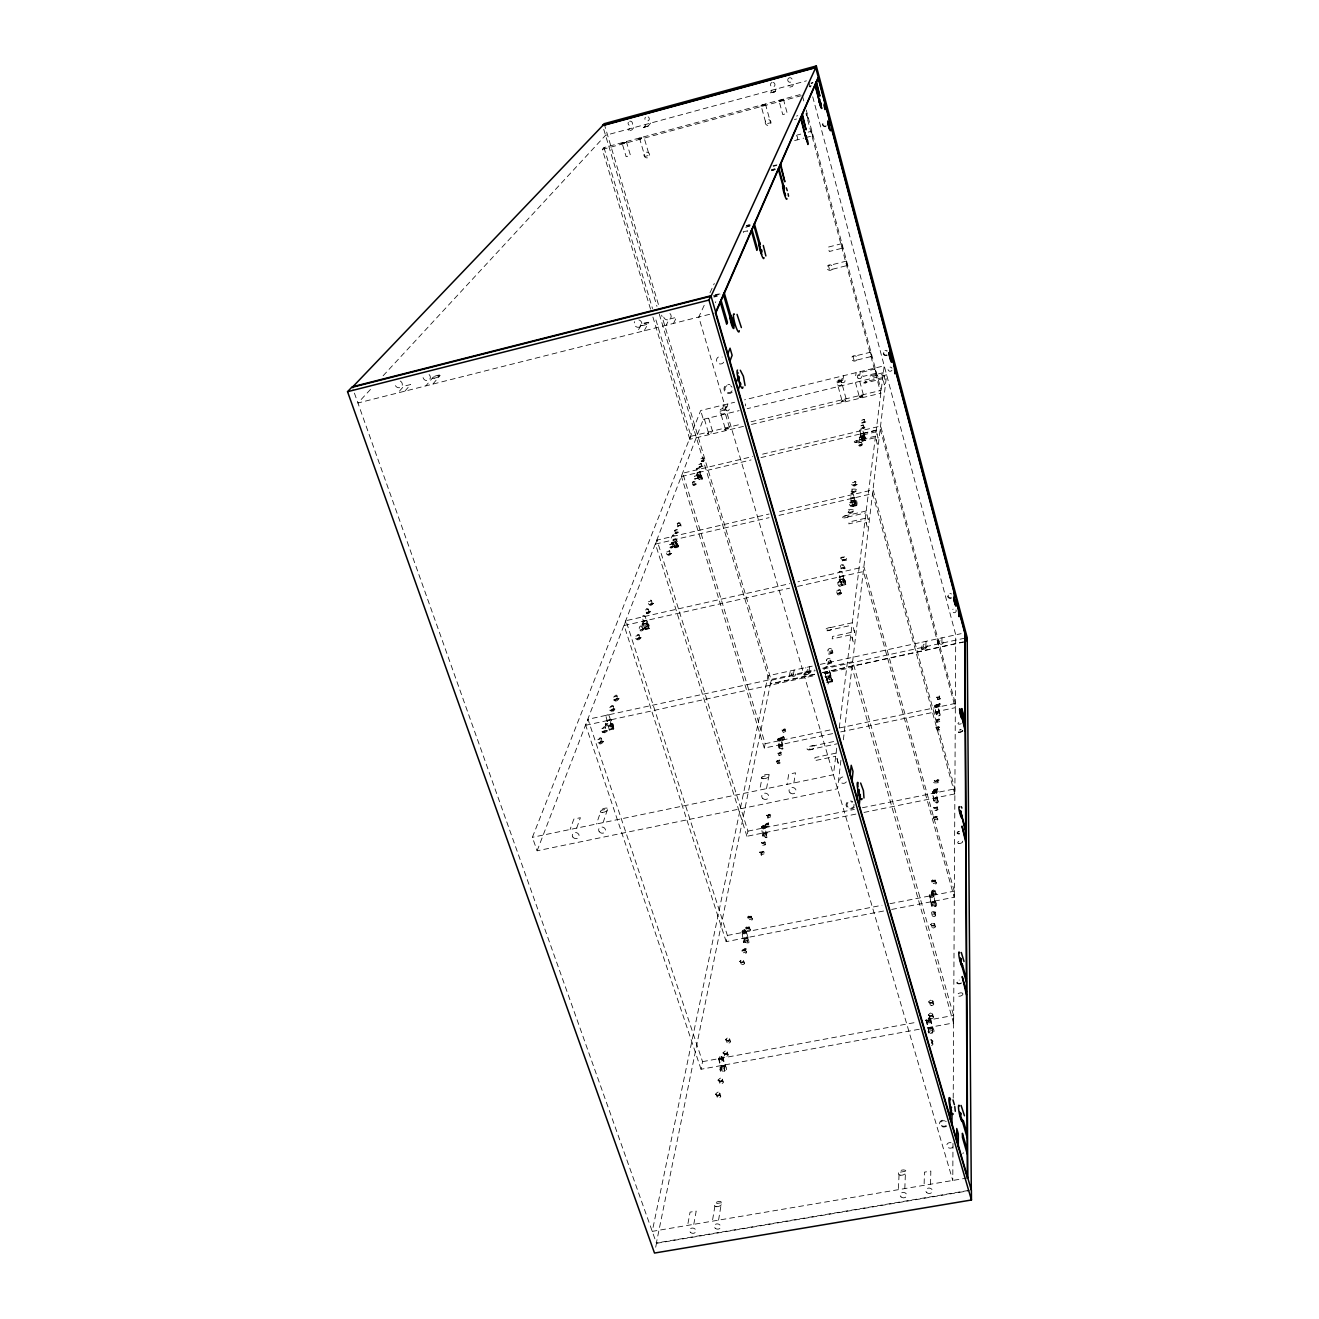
<?xml version="1.0" encoding="UTF-8"?>
<svg xmlns="http://www.w3.org/2000/svg" width="1319" height="1319" viewBox="0 0 1319 1319"><rect width="100%" height="100%" fill="white"/><g stroke="black" fill="none" stroke-linecap="round" stroke-linejoin="round"><path stroke-width="0.75" stroke-dasharray="5 3.75" d="M680.027 522.934C676.663 520.84 676.317 528.128 679.895 526.1C682.681 523.857 678.988 523 677.109 523.61M937.743 801.045L935.863 790.823L932.319 792.274L934.198 801.787L937.743 801.045L935.863 790.823M939.639 714.09L937.908 704.857L935.352 705.154L935.468 707.281L937.347 707.792L937.875 704.857L934.66 706.16L936.391 714.783L939.639 714.09L937.908 704.857M678.329 532.216C671.783 534.772 681.775 532.711 676.977 529.496C670.926 530.617 678.461 533.931 677.438 532.068M933.836 790.114C930.307 797.781 940.579 790.625 933.539 790.312M936.391 714.783L934.66 705.566M677.537 529.661L674.586 530.617M677.884 526.265L680.719 525.242M934.198 801.787L932.319 791.565M935.484 905.296L933.423 893.82L929.532 894.595L931.593 906.071L935.484 905.296L934.297 897.794M931.989 1033.305L931.989 1032.464M926.136 1019.884L928.461 1027.88L928.411 1032.925L932.731 1032.118L930.439 1019.059L926.136 1019.884L927.949 1028.836M932.731 1032.118L932.764 1027.056L930.439 1019.059M933.423 893.82L929.532 895.453M933.621 895.964C935.286 891.908 928.724 891.825 930.291 895.865M927.273 1027.765L953.538 1022.95L953.588 1015.432L852.75 661.66L822.677 668.205M891.66 909.451L954.231 897.266L954.264 891.166L863.978 566.906L797.979 581.811M863.978 812.438L954.791 793.923L954.824 788.861L873.112 489.811L777.056 512.168M840.681 731.913L955.269 707.676L955.286 703.423L880.663 426.037L760.7 454.61M952.977 1143.392L952.78 1180.456L698.773 317.038L704.808 303.997M953.225 1098.1L955.731 634.835L812.57 96.221M675.361 533.156L676.68 532.249M930.604 1028.523L930.604 1027.682M930.67 1021.384C932.698 1016.834 925.081 1016.339 926.977 1021.252M931.593 906.071L929.532 894.595M669.392 544.731L672.311 543.659L669.392 544.731L670.2 547.319L673.218 546.363L670.299 547.418L673.102 546.643L671.717 542.439C673.745 532.249 684 548.72 674.718 547.731L672.706 542.653L672.162 543.857L676.383 541.845L678.312 546.89M701.626 461.155C707.33 458.072 700.026 464.568 701.18 458.451C706.621 455.714 701.972 463.942 702.466 460.496M700.076 471.905L697.388 472.812L700.109 471.955L698.839 468.08L696.465 468.542L699.103 479.803L702.4 479.011L700.488 471.707L697.19 472.499L696.844 476.027L694.486 476.274L697.141 475.434L697.965 477.907L695.212 478.781L697.685 478.286L695.294 478.863L694.585 476.472M670.2 547.319L673.218 546.346M670.58 553.617C661.413 558.333 671.519 543.824 669.623 554.425C664.529 555.266 674.273 551.573 667.546 554.574M699.515 466.926C704.973 463.744 698.476 470.388 698.905 464.354C704.692 461.238 699.4 470.026 700.702 466.151M669.772 551.144L666.738 551.985M693.085 484.93C690.76 476.835 699.169 486.051 693.085 484.601C698.641 482.193 692.112 486.563 693.843 484.155M695.195 478.781L697.949 477.907M930.554 1184.215L930.835 1171.074L924.438 1172.162L924.108 1185.319M941.98 637.835L941.881 642.947L937.858 643.82L937.99 638.709M652.559 603.492C643.738 608.85 652.328 593.072 651.899 604.217C645.618 605.668 656.45 601.035 649.327 604.514M651.685 600.739L648.453 601.777M649.542 612C643.985 601.035 645.931 619.254 648.585 611.62C643.161 615.017 653.433 609.823 646.277 612.89M904.818 1188.584L905.494 1171.256L899.146 1172.344L898.404 1189.672M926.037 641.314L925.773 648.091L921.75 648.964L922.047 642.188M648.668 609.065L645.403 609.955M675.79 539.356C668.815 541.664 680.752 538.366 673.218 534.854C665.436 543.626 682.929 537.476 672.805 540.163M642.419 626.393C639.435 623.936 637.423 630.878 641.38 630.268C645.42 629.031 642.238 625.519 639.204 627.432M643.326 629.031L640.012 629.938M937.446 798.077C931.181 801.738 939.309 793.197 938.436 801.639C935.962 806.865 931.857 795.868 937.76 797.665M640.127 637.901C629.559 643.524 641.232 626.805 639.039 638.874C633.12 639.699 644.447 635.659 636.764 638.808M639.204 635.066L635.84 636.154M939.342 711.732L936.655 712.211L937.71 715.871L939.144 716.135L940.282 715.046L939.276 711.452L936.704 712.359M618.067 698.889C606.806 705.055 619.221 686.902 616.896 699.977C608.488 701.51 624.86 695.146 614.572 700.191M617.078 696.069L613.483 697.059M614.341 709.226C602.964 715.492 615.495 697.075 613.137 710.331C604.844 711.485 621.068 705.995 610.697 710.397M613.335 706.193L609.708 707.38M646.458 620.359L643.194 621.48L646.458 620.359L644.892 615.792L642.172 616.187L645.321 629.641L649.261 628.751L646.92 620.029L642.98 620.936L642.369 625.701L646.326 624.794L647.101 623.326L649.261 628.751M606.608 730.578C594.984 737.057 607.779 718.13 605.388 731.748C596.864 732.919 613.5 727.247 602.898 731.781M605.586 727.494L601.876 728.715M602.618 741.624C592.412 748.236 602.305 729.275 601.81 742.581C594.754 744.196 607.07 738.541 598.859 742.844M601.579 738.508L597.82 739.745M865.709 440.249L862.329 441.057L865.709 440.249L863.863 432.813L860.483 433.621L860.598 437.1L862.065 436.441L859.296 436.985L859.922 439.656L862.659 439.013L862.065 436.441M856.723 505.556C858.949 498.203 849.337 493.57 851.085 502.341L854.794 501.467L855.009 500.33L856.723 505.556L853.03 506.43L851.266 501.204L851.085 502.341M865.083 438.617C866.072 434.775 860.219 436.721 862.593 439.557C865.198 441.634 866.006 436.127 862.923 437.38C856.707 441.552 865.742 437.611 859.889 439.557M856.031 503.743C857.037 498.516 849.865 502.951 854.02 505.161C858.438 505.457 853.921 499.555 852.865 503.693M859.246 437.216L863.994 436.276L863.863 432.813M863.994 436.276L864.176 435.352L864.901 437.298M845.842 584.564L841.769 585.488L845.842 584.564L843.583 575.661L839.511 576.601C836.114 579.865 845.677 583.723 840.187 585.57C835.009 585.438 839.362 578.002 843.682 580.36L843.929 578.942L844.852 581.069M853.03 506.43L850.986 498.335M845.1 582.52C846.666 578.794 840.533 578.711 841.588 582.437M854.794 501.467L854.679 497.461M674.668 544.648C674.85 549.133 680.604 544.038 676.927 542.505C672.261 544.615 676.993 542.521 677.686 545.472M843.682 580.36L843.583 575.661M831.646 679.384L830.393 675.691L825.595 677.026M860.598 437.1L864.126 435.352M825.826 676.696C830.871 684.132 822.743 683.374 832.47 681.725L829.931 671.849L825.381 672.855L825.414 678.494L829.981 677.488L830.311 675.674M840.928 760.206L837.549 788.762L537.113 850.804L532.381 837.318L700.669 410.522L734.601 402.262M843.352 739.827L886.615 374.827L747.148 408.692M700.521 474.246C696.234 483.463 707.578 472.383 696.844 476.027L700.603 474.246L702.4 479.011M701.807 477.742L700.768 476.06L699.054 476.983M827.92 682.731L825.381 672.855M829.981 677.488L829.931 671.849M827.722 679.285C827.475 673.168 833.971 677.026 832.47 681.725M839.576 581.3L839.791 579.898L843.929 578.942M836.724 748.17L833.427 774.748L532.381 837.318M839.263 727.725L884.225 365.792L744.576 399.822M742.894 932.088C743.438 936.556 748.648 931.494 745.532 929.483C738.426 931.296 745.779 930.439 746.043 932.929M762.201 827.31C762.86 831.926 767.922 825.612 763.882 824.87C759.859 827.31 764.525 825.43 765.086 828.068M778.375 739.613C778.771 743.586 783.404 738.788 780.238 737.535C776.215 739.217 780.337 738.03 781.013 740.322M845.215 567.945C838.67 565.587 840.714 572.512 845.1 568.209M846.336 559.883C839.609 557.789 842.231 564.153 846.188 560.245M782.266 747.329L780.832 738.178L777.583 739.464L779.1 748.021L782.266 747.329L782.728 744.427L780.832 738.178M766.405 835.933L764.888 825.793L761.327 827.227L762.959 836.642L766.405 835.933L766.949 832.487L764.888 825.793M747.444 941.832L745.829 930.472L741.921 932.088L743.669 942.574L747.444 941.832L748.12 937.677L745.829 930.472M779.1 748.021L779.562 745.103L777.682 738.871M793.857 782.975L795.505 772.802L788.713 774.22L787.014 784.393M860.334 371.628L859.724 375.354L855.553 376.377L856.179 372.634M724.461 1070.22L724.279 1066.807A3.726 0.841 80.1 0 0 723.636 1061.68L722.713 1057.327L718.558 1058.118L719.482 1062.471A3.726 0.857 80.1 0 1 720.108 1067.599L720.289 1071.012L724.461 1070.22L725.285 1065.109L722.713 1057.327M724.593 1071.242L724.725 1070.385M762.959 836.642L763.52 833.196L761.459 826.502M722.977 1059.981A1.814 1.517 10.7 0 0 720.735 1058.019A1.814 1.517 10.7 0 0 719.993 1060.558A1.814 1.517 10.7 0 0 722.977 1059.981C725.912 1055.843 718.476 1053.848 719.482 1059.058M723.043 1066.576L723.175 1065.719M743.669 942.574L744.361 938.419L742.053 931.214M718.575 1220.124L721.444 1202.73L715.31 1203.769L712.375 1221.18M809.751 666.672L808.613 673.564L804.689 674.421L805.86 667.529M935.286 706.654L936.704 705.434L938.073 706.72M720.289 1071.012L721.147 1065.9L718.558 1058.118M933.011 792.735L934.561 791.416L936.045 792.818M829.503 672.344C818.67 678.411 827.541 656.351 829.503 672.443C820.995 675.938 833.971 668.997 825.71 673.251M843.204 576.057L839.824 577.046L838.554 572.479L839.725 571.259L841.819 571.44L843.204 576.057L839.89 577.112M625.288 142.436L623.887 143.161M624.398 142.98L624.876 142.403M854.333 497.791L851.266 498.631L850.145 494.51L851.464 493.339L853.179 493.685L854.333 497.857L851.266 498.566M693.794 1224.329L696.185 1211.089L690.068 1212.145L687.628 1225.367M794.17 670.068L793.23 675.295L789.323 676.152L790.279 670.926M744.51 950.933C751.171 945.492 735.953 950.999 744.526 950.801M863.549 433.094L860.73 433.869L863.549 433.16L860.73 433.869L863.516 433.044L862.494 429.302L860.862 428.345L864.275 427.636L861.703 428.362L864.341 427.521L863.055 424.899L860.895 425.773L861.587 428.279L864.077 427.026L864.918 427.818L859.708 430.06L862.379 440.612M766.504 788.663L769.01 775.226L762.283 776.627L759.678 790.081M843.764 375.651L842.544 380.993L838.472 381.834L840.269 380.334L843.402 380.268L838.67 381.636L839.626 376.657M919.195 1029.249L701.048 1069.264L702.549 1061.647L588.01 719.284L814.647 669.953M883.598 911.017L726.175 941.667L727.396 935.451L625.964 620.688L789.966 583.625M855.899 814.087L746.933 836.295L747.939 831.135L656.994 540.098L769.043 514.031M832.652 733.611L764.295 748.087L765.152 743.718L682.747 473.191L752.704 456.522M655.691 1247.213L656.483 1243.306L352.865 388.775M814.647 674.454L770.461 684.05L771.236 680.291L661.627 315.159M766.603 832.899C759.447 834.086 771.714 831.514 766.421 837.746C759.563 835.257 770.082 830.789 763.75 833.723M782.398 744.79C776.166 747.131 785.926 741.327 782.958 748.928C773.264 748.318 787.839 741.575 779.776 745.4M934.99 810.443L937.924 809.668L935.138 810.591L934.347 807.706L937.215 807.129L934.33 808.069M938.485 782.662C924.306 784.508 946.96 774.797 935.649 783.437M939.029 727.148C932.319 728.715 943.019 725.137 938.238 730.281C932.401 727.198 942.772 726.604 936.276 727.725M939.194 719.333C932.549 720.883 943.167 717.355 938.419 722.449C932.632 719.399 942.92 718.773 936.474 719.91M936.886 729.951L939.639 729.374M937.084 722.12L939.804 721.559M940.117 706.275C927.339 708.056 947.355 699.07 937.479 706.984M940.282 698.806L937.661 699.515L937.084 697.042L938.716 696.3L940.282 698.806L937.677 699.218M939.524 704.082L936.853 704.643M939.689 696.646L937.034 697.207M674.718 547.731L672.624 539.784M648.585 627.119C651.058 623.838 645.04 622.189 645.255 626.212M700.142 475.236L700.488 471.707M603.096 822.627L607.663 808.959L601.118 810.328L596.485 823.996M612.956 727.165C615.907 722.136 607.548 722.466 605.273 724.378L605.85 726.077L610.235 725.104L610.746 723.603A3.858 0.989 77.9 0 1 612.445 725.318L613.665 729.044L609.296 730.017L608.059 726.291A3.858 0.989 77.9 0 0 606.361 724.56L605.85 726.077M675.757 543.016L676.202 538.943M613.665 729.044L611.043 719.399L606.658 720.372L605.273 724.378M609.296 730.017L605.718 715.211L608.751 714.783L610.516 719.795L606.938 721.13L610.483 719.712M646.326 624.794L646.92 620.029M642.369 625.701L642.947 624.25L646.986 623.31M611.043 719.399L610.235 725.104M609.23 726.159L611.142 723.241M576.667 828.118L580.393 817.698L573.864 819.066L570.088 829.486M727.94 403.878L726.555 407.769L722.482 408.758L723.884 404.867M537.113 850.804L703.307 419.327L700.669 410.522M701.048 1069.264L585.702 725.269L588.01 719.284M726.175 941.667L624.118 625.519L625.964 620.688M746.933 836.295L655.461 544.071L656.994 540.098M764.295 748.087L681.461 476.522L682.747 473.191M743.52 426.35L689.804 439.309L690.991 436.276L654.883 316.478M760.321 852.321C769.01 848.298 759.826 860.664 761.261 852.832C765.927 849.238 756.991 854.58 763.223 851.546M768.235 823.831C761.129 825.018 773.016 822.495 767.031 827.178C761.409 822.644 772.439 823.748 765.416 824.573M767.031 815.422C775.473 811.581 766.52 823.485 767.938 815.884C772.439 812.504 763.8 817.549 769.834 814.68M767.757 817.879L770.527 816.956M780.221 762.844C778.573 765.152 776.182 762.464 779.661 762.431C782.827 760.321 773.791 758.953 777.682 763.685M776.891 761.211L779.545 760.502M781.837 739.975C782.711 737.75 786.206 739.745 782.678 740.206C777.946 738.821 784.953 733.826 784.409 739.135M837.318 593.88C845.083 590.978 834.482 595.545 839.379 594.045C844.655 584.037 828.414 594.671 840.764 592.94M709.985 292.802L714.304 283.486M852.618 502.077C851.711 503.792 847.474 502.654 851.546 501.83C857.235 503.149 848.826 509.332 849.551 502.918M848.48 509.777C863.154 508.409 839.791 517.79 851.596 508.92M856.229 484.485C844.622 488.096 860.268 475.087 854.63 485.359C851.464 485.095 859.477 482.919 853.245 485.31M855.52 481.897L852.519 482.721M851.53 489.217C865.808 487.915 843.022 496.983 854.547 488.376M673.481 323.419L676.532 317.318L669.277 319.149L666.128 325.265M793.477 84.35L792.422 86.46L788.07 87.631L789.158 85.521M860.895 444.503C865.528 442.887 854.728 439.903 859.411 445.608C864.291 444.783 859.312 444.47 859.807 444.816M859.032 445.377L861.835 444.833M861.225 442.244L858.372 442.92M862.395 422.739C867.984 419.64 861.043 426.185 861.917 420.003C867.671 417.183 862.23 425.691 863.45 421.981M863.698 425.114L860.928 425.872M864.473 419.59L861.703 420.25M644.183 330.805L648.618 322.693L641.413 324.507L636.879 332.652M776.215 89.032L774.682 91.852L770.345 93.022L771.912 90.203M851.233 501.269L854.959 500.33M695.031 481.666L692.36 482.523M432.896 384.093L440.15 375.404L433.209 377.152L425.872 385.873M650.613 123.096L648.058 126.162L643.392 127.399L648.701 125.866L643.903 127.432L646.409 124.233M404.867 391.166L410.654 384.505L403.746 386.253L397.893 392.93M633.796 127.646L631.768 129.987L627.547 131.142L629.608 128.784M928.972 1027.979L932.764 1027.056M650.531 309.157L602.321 149.41L603.987 147.58L801.968 94.111M831.333 663.061C831.564 655.955 820.22 668.601 831.629 662.748M370.507 389.402L357.927 403.004L713.876 313.23M383.104 375.783L605.553 135.313L806.437 80.838M832.751 653.02C833.559 646.31 821.424 657.917 832.817 652.954M932.071 902.048L935.501 901.19M760.618 105.899L761.426 106.031M932.187 890.407C930.39 896.442 941.09 887.357 932.154 890.457M845.232 400.729L845.809 400.119L844.605 400.036M677.142 531.87C669.475 535.498 683.803 531.969 677.043 532.134M681.049 526.1C681.033 522.159 673.58 529.578 680.983 526.133M938.254 791.351C936.045 789.867 934.198 793.741 937.562 792.274C941.205 788.614 931.775 787.163 935.435 792.29M707.594 433.489L708.501 432.995M708.122 433.209L707.462 433.836L708.55 433.935M827.936 684.149L828.909 682.401L826.271 682.088M715.376 302.678L715.788 301.738M931.61 1042.867L933.011 1041.219L931.428 1039.85M774.896 169.426L773.462 170.085M862.148 396.772L863.071 395.947L861.34 395.931M862.791 396.491L861.686 396.986M842.247 400.696L842.083 401.619M725.351 428.922L724.576 429.697L725.895 429.813M727.742 429.219L728.517 428.593L727.659 428.263M710.875 433.291L711.221 432.335M782.282 100.293L781.722 100.013M764.295 105.141L763.75 104.861M764.839 104.926L763.882 105.322M826.024 680.67L827.079 679.747L826.238 679.236M613.533 710.908C619.32 705.269 603.64 712.755 613.5 710.925M750.214 225.714L748.318 226.357M775.127 169.541L771.335 170.695M776.462 165.37L773.264 166.425M859.23 396.607L861.06 395.98M859.972 396.327L859.032 397.398M842.709 400.498L841.275 401.372L842.511 401.619M725.813 428.708L725.021 429.879M779.249 100.722L778.985 101.25M781.887 100.458L782.678 100.03L781.194 100.129M639.583 138.446L638.709 138.891L640.012 138.841M622.057 143.177L620.886 143.787L621.958 143.689M713.546 295.621L719.333 294.516L713.628 296.874M749.505 226.06L747.527 226.621M764.163 105.24L762.827 105.685M812.784 82.998L811.185 83.509M622.568 142.98L621.562 143.738M702.78 460.38C696.828 463.464 709.886 459.639 702.681 460.216M743.191 231.567L747.659 230.94L743.372 232.655M773.049 165.633L776.907 164.891M797.781 115.676L796.544 116.056M796.561 118.99L794.434 119.518M639.814 138.33L640.655 138.066M640.869 138.61L641.71 138.363M809.388 86.394L811.333 85.9M761.508 105.471L762.349 105.207M763.668 105.438L762.234 105.866M779.48 100.623L780.32 100.359M780.832 100.821L781.672 100.574M622.304 143.062L623.129 142.798M623.326 143.359L624.151 143.095M810.921 82.998L812.999 82.52M810.641 86.114L809.207 86.51M622.865 142.881L623.706 142.633M640.374 138.149L641.232 137.901M622.733 143.524L623.59 143.276M640.292 138.775L641.149 138.544M762.069 105.289L762.926 105.042M780.04 100.442L780.897 100.195M780.238 101.002L781.112 100.755M771.697 169.574L774.945 168.865M771.813 169.656L775.011 169.145M771.978 170.662L772.885 170.398M746.636 227.033L747.659 226.736M726.093 428.593L727.445 428.263M842.973 400.366L843.814 400.152M860.235 396.195L862.56 395.799M843.303 401.504L844.144 401.289M860.598 397.332L861.422 397.118M862.494 427.356L863.582 427.092M604.465 732.77C614.06 728.203 596.419 731.402 604.514 732.754M602.321 149.41L801.21 95.726M797.072 135.082L800.765 134.093M808.168 132.114L811.861 131.142M794.599 140.572L803.832 138.116M805.678 137.638L813.081 135.659M841.934 243.619L828.134 247.131L829.321 251.5L843.105 247.972M846.6 261.047L828.431 265.647L829.618 269.983L847.754 265.383M780.617 100.26L781.475 100.046M762.646 105.124L763.503 104.893M779.661 101.151L780.518 100.92M761.657 105.998L762.514 105.784M640.952 137.984L641.792 137.77M623.442 142.716L624.266 142.501M640.572 138.709L639.237 139.023M622.189 143.656L623.013 143.441M870.952 352.124L853.014 356.509L854.151 360.714L872.073 356.328M875.453 368.941L861.884 372.238L863.022 376.426L876.574 373.129M883.367 372.667L870.227 375.849L870.045 377.069L883.219 373.871M703.307 419.327L739.168 410.621M882.757 377.531L865.28 381.768C859.131 385.329 874.464 380.185 865.412 381.62L865.099 383.005L882.609 378.751M690.991 436.276L741.047 424.19M751.055 421.767L881.174 390.342L806.222 110.021M751.484 424.438L880.812 393.227L805.991 113.582M696.96 468.393L698.048 468.13M860.433 429.417L861.554 429.153M698.196 472.515L699.301 472.251M861.571 433.621L862.692 433.341M696.448 474.708L699.746 473.917M860.235 435.748L863.615 434.924M700.257 476.39L701.345 476.126M863.187 437.677L864.308 437.397M699.878 477.494L700.983 477.231M863.071 438.732L864.192 438.469M699.268 479.341L702.549 478.55M681.461 476.522L751.055 459.952M760.997 457.594L880.284 429.203L955.269 707.676M876.195 430.373L861.851 433.786L861.637 435.237L876.03 431.808M875.486 436.177L856.377 440.711L856.163 442.195L875.305 437.644M672.327 535.382L673.514 535.102M850.92 493.801L852.156 493.52M673.696 539.834L674.899 539.553M852.189 498.351L853.409 498.071M671.717 542.439L675.312 541.581M672.706 542.653L676.218 541.829M850.689 500.874L854.399 500M676.02 543.873L677.208 543.593M853.97 502.588L855.207 502.292M675.575 545.192L676.762 544.912M853.838 503.858L855.058 503.578M674.916 547.187L678.494 546.346M853.08 505.902L856.773 505.029M748.401 225.054L746.389 225.582L749.307 224.906M745.631 227.264L746.702 226.852M655.461 544.071L769.043 517.675M779.001 515.366L872.65 493.603L954.791 793.923M866.187 510.997L845.017 515.894L844.754 517.707L865.956 512.811M865.28 518.285L849.09 522.011L848.826 523.874L865.05 520.131M642.617 616.187L643.936 615.891M839.412 571.704L840.78 571.391M644.15 621.035L645.469 620.738M840.813 576.667L842.182 576.354M641.875 624.151L645.832 623.244M839.131 579.701L843.22 578.761M646.805 625.206L648.124 624.909M842.89 580.888A1.764 1.632 6.8 0 1 845.034 582.932A1.764 1.632 6.8 0 1 842.099 583.608A1.764 1.632 6.8 0 1 842.89 580.888L844.193 580.772M646.277 626.822L647.58 626.525M842.66 582.635L844.028 582.322M645.552 628.965L649.492 628.075M782.728 744.427L779.562 745.103M939.639 711.238L936.391 711.93M624.118 625.519L789.636 588.175M797.616 586.378L863.434 571.539L954.231 897.266M606.196 715.244L607.663 714.914M825.265 667.562L826.782 667.216M607.944 720.537L609.411 720.223M852.305 622.766L828.068 628.124L827.705 630.515L852.008 625.157M851.118 632.378L832.536 636.467L832.19 638.907L850.804 634.802M826.848 673.003L828.365 672.674M824.903 676.746L829.47 675.74M611.027 724.922A1.929 1.715 17.6 0 1 612.774 727.577A1.929 1.715 17.6 0 1 609.477 727.478A1.929 1.715 17.6 0 1 611.027 724.922L612.494 724.494M829.189 677.587A1.962 1.781 7.6 0 1 831.58 679.846A1.962 1.781 7.6 0 1 828.299 680.555A1.962 1.781 7.6 0 1 829.189 677.587L830.673 677.224M610.367 726.818L611.818 726.505M828.926 679.499L830.442 679.17M609.576 729.176L613.945 728.203M828.019 681.923L832.569 680.917M766.949 832.487L763.52 833.196M812.207 666.144L767.988 675.79L652.245 1231.369L967.767 1177.916M820.253 664.38L961.139 633.664M771.236 680.291L815.224 670.712M823.221 668.98L967.206 637.638M814.581 674.223L770.395 683.836L656.367 1242.993L969.251 1190.332M822.611 672.492L963.167 641.941M822.677 672.706L967.239 641.298M585.702 725.269L814.021 675.691M824.029 673.514L852.074 667.43L953.538 1022.95M779.397 738.64L780.452 738.409M777.583 739.464L780.749 738.788M934.66 706.16L937.908 705.451M779.166 740.074L780.221 739.86M936.144 706.803L937.215 706.572M780.551 745.251L781.606 745.021M937.479 712.062L938.551 711.815M778.738 746.818L781.903 746.142M936.045 713.563L939.309 712.854M781.689 748.978L782.744 748.763M938.518 715.871L939.59 715.64M748.12 937.677L744.361 938.419M765.152 743.718L831.201 729.72M839.214 728.022L955.286 703.423M833.723 741.542L810.179 746.505L809.701 749.588L837.268 743.784M836.114 753.116L815.027 757.535L814.565 760.684L835.718 756.265M761.327 827.227L764.773 826.502M932.319 792.274L935.863 791.532M763.074 827.821L764.212 827.574M933.934 792.9L935.122 792.653M764.591 833.394L765.745 833.146M934.215 798.391L937.463 798.16L934.528 798.836M935.402 798.572L936.572 798.325M762.563 835.356L765.993 834.647M933.836 800.468L937.38 799.743M765.844 837.4L766.982 837.153M936.523 802.661L937.71 802.43M747.939 831.135L854.399 809.388M862.428 807.739L954.824 788.861M721.147 1065.9L725.285 1065.109M860.037 397.448L860.862 397.266M726.637 428.428L727.923 428.197M726.439 429.714L725.153 429.928M744.18 930.571L745.433 930.324M931.329 894.018L932.615 893.754M741.921 932.088L745.68 931.329M743.85 932.632L745.103 932.385M863.797 421.882L865.132 421.981M931.313 896.046L932.599 895.782M745.532 938.683L746.785 938.436M932.912 902.229L934.198 901.965M743.224 941.189L746.999 940.447M931.181 904.653L935.089 903.878M746.9 943.003L748.153 942.755M934.165 906.648L935.451 906.384M727.396 935.451L881.982 905.263M890.012 903.696L954.264 891.166M703.159 460.282L704.231 460.232M701.065 466.052L702.137 466.003M720.965 1057.129L722.35 1056.865M928.131 1018.96L929.565 1018.68M718.377 1059.173L722.548 1058.382M720.537 1059.652L721.922 1059.388M926.119 1020.922L930.439 1020.115M928.114 1021.467L929.549 1021.186M722.416 1066.28L723.801 1066.016M929.879 1028.226L931.329 1027.963M719.795 1069.511L723.966 1068.72M927.966 1031.392L932.286 1030.568M723.966 1070.946L725.351 1070.682M931.28 1033.024L932.714 1032.744M702.549 1061.647L917.134 1022.143M925.246 1020.642L953.588 1015.432M656.483 1243.306L969.35 1190.678M624.481 142.468L625.569 142.37M930.208 1039.883L931.511 1039.85M748.846 225.153L750.049 224.824M694.915 483.859L695.756 483.958M697.24 475.038L699.103 479.803M860.746 436.16L862.329 441.057M768.202 822.858C769.719 827.425 760.156 823.254 768.285 822.875M643.045 624.217L645.321 629.641M853.195 504.501L850.277 505.573M842.363 560.855C856.015 556.272 831.547 555.513 844.605 560.575C846.073 558.514 838.505 561.432 845.479 559.685M841.819 584.251L838.604 585.455M831.3 648.734C826.535 646.788 827.194 655.51 831.333 653.037C834.3 649.344 830.624 649.146 827.804 650.069M937.463 788.861L934.775 789.933M937.001 816.412C925.938 817.796 944.42 823.699 935.187 816.263C932.665 818.753 940.892 815.966 934.099 817.384M780.864 752.424L778.342 753.248L779.117 755.688L780.897 755.54L780.98 752.539L778.474 753.528M839.857 579.865L841.769 585.488M762.168 843.187C768.812 840.104 757.386 844.424 764.822 845.38C767.674 838.62 758.409 845.232 764.921 842.099M935.633 912.253C928.131 909.385 932.665 918.7 935.55 912.171M744.707 939.26C751.138 936.688 741.262 940.513 747.659 937.957C737.7 938.106 753.347 950.29 747.659 937.957M855.273 490.981L852.272 491.938M852.338 511.591L849.255 512.58M841.423 557.937L844.688 556.882M843.533 564.911C839.329 562.85 839.527 570.946 843.435 568.654C846.204 565.933 842.775 564.911 840.236 565.983M844.341 567.747L841.044 568.819M700.933 458.814L703.621 457.973M698.823 464.585L701.527 463.727M837.779 582.569L841.159 581.481M836.526 591.126L839.923 590.022M832.338 651.965L828.711 653.152M830.03 658.873C825.694 656.4 825.117 664.941 829.437 663.259C833.229 660.638 829.404 658.709 826.337 660.077M830.921 661.99L827.244 663.193M935.006 781.095L937.809 780.172M937.677 818.819L934.775 819.775M935.6 880.103C924.504 880.861 942.475 888.528 934.083 879.789C929.911 882.493 940.051 880.004 932.517 881.125M936.309 882.609L933.225 883.631M935.369 890.737C924.174 891.479 942.294 899.261 933.836 890.424C929.631 893.161 939.87 890.655 932.253 891.776M936.078 893.26L932.978 894.298M785.135 729.391C778.754 728.813 789.768 730.165 784.047 732.589C778.837 729.803 789.207 729.506 782.579 730.231M785.761 731.517L783.222 732.358M781.194 737.832L783.766 736.991M781.639 754.715L779.018 755.573M768.928 825.958L766.125 826.881M765.63 844.424L762.794 845.364M763.948 853.904L761.079 854.844M751.616 916.26C740.849 916.985 758.211 924.603 750.247 915.93C745.845 918.634 755.902 916.194 748.565 917.266M752.391 918.716L749.34 919.722M749.67 927.043C738.821 927.752 756.331 935.501 748.285 926.713C743.85 929.466 754.006 926.993 746.603 928.081M750.462 929.516L747.395 930.554M745.697 949.251C734.65 949.911 752.457 957.924 744.295 948.889C739.745 951.724 750.115 949.218 742.564 950.29M746.488 951.757L743.372 952.796M716.332 1094.556L717.239 1097.293M722.367 1079.321A1.83 1.006 -20.2 0 1 719.993 1081.036A1.83 1.006 -20.2 0 1 719.531 1079.371A1.83 1.006 -20.2 0 1 722.367 1079.321L723.257 1082.025A1.83 1.006 -20.2 0 1 720.883 1083.756A1.83 1.006 -20.2 0 1 720.438 1082.075A1.83 1.006 -20.2 0 1 723.257 1082.025M718.888 1080.492L719.795 1083.212M719.844 1093.369A1.863 1.022 -20.4 0 1 717.437 1095.116A1.863 1.022 -20.4 0 1 716.975 1093.402A1.863 1.022 -20.4 0 1 719.844 1093.369L720.751 1096.105A1.863 1.022 -20.4 0 1 718.36 1097.853A1.863 1.022 -20.4 0 1 717.899 1096.138A1.863 1.022 -20.4 0 1 720.751 1096.105M723.851 1053.238L724.725 1055.909M724.84 1065.571A1.814 0.973 -20 0 1 722.466 1067.252A1.814 0.973 -20 0 1 722.037 1065.604A1.814 0.973 -20 0 1 724.84 1065.571C730.677 1070.797 720.026 1075.018 721.427 1066.84M611.554 723.983L612 725.335M721.46 1056.387L721.856 1057.591M610.862 725.978L611.324 727.33M721.031 1058.926L721.427 1060.113M729.621 1038.894A1.781 0.94 -19.7 0 1 727.313 1040.526A1.781 0.94 -19.7 0 1 726.868 1038.96A1.781 0.94 -19.7 0 1 729.621 1038.894L730.479 1041.548A1.781 0.94 -19.7 0 1 728.187 1043.181A1.781 0.94 -19.7 0 1 727.725 1041.614A1.781 0.94 -19.7 0 1 730.479 1041.548M726.241 1040.031L727.115 1042.686M727.247 1052.084A1.797 0.956 -19.8 0 1 724.922 1053.749A1.797 0.956 -19.8 0 1 724.461 1052.15A1.797 0.956 -19.8 0 1 727.247 1052.084L728.121 1054.755A1.797 0.956 -19.8 0 1 725.796 1056.42A1.797 0.956 -19.8 0 1 725.351 1054.821A1.797 0.956 -19.8 0 1 728.121 1054.755M743.652 960.661A1.665 0.824 -18.7 0 1 741.492 962.145A1.665 0.824 -18.7 0 1 741.047 960.776A1.665 0.824 -18.7 0 1 743.652 960.661L744.46 963.183A1.665 0.824 -18.7 0 1 742.317 964.667A1.665 0.824 -18.7 0 1 741.872 963.299A1.665 0.824 -18.7 0 1 744.46 963.183M740.487 961.716L741.294 964.255M647.266 624.448L647.662 625.668M744.641 929.895L744.988 931M646.722 626.047L647.118 627.283M744.295 931.956L744.641 933.061M676.433 543.164L676.795 544.302M763.767 825.463L764.08 826.502M676.004 544.483L676.35 545.621M763.487 827.178L763.8 828.217M603.739 129.311L656.961 306.354M659.319 314.219L770.461 684.05M603.987 147.58L652.526 308.613M652.905 317.055L689.804 439.309M700.636 475.73L700.95 476.786M779.776 738.046L780.073 739.003M700.274 476.835L700.587 477.89M779.545 739.481L779.842 740.454M604.151 123.706L659.253 307.261M626.327 141.545L630.482 155.494L626.129 156.664L621.958 142.716M712.474 431.082L708.682 418.337L704.478 419.36L708.27 432.104M639.451 138L644.892 156.45L649.261 155.279L643.837 136.813M725.087 428.048L720.108 411.165L724.329 410.143L729.292 427.026M932.385 1027.649A1.847 1.022 -15.8 0 1 929.879 1029.199A1.847 1.022 -15.8 0 1 929.549 1027.452A1.847 1.022 -15.8 0 1 932.385 1027.649C938.089 1033.601 927.01 1036.586 928.823 1028.556M829.717 676.696L830.113 678.081M928.675 1018.202L929.021 1019.439M829.486 678.625L829.882 680.027M928.642 1020.708L929.005 1021.945M932.038 1041.12L932.846 1043.906M932.929 1001.137L933.704 1003.841M929.516 1002.275L930.307 1004.996M932.632 1014.179L933.423 1016.916M929.203 1015.35L929.994 1018.087M931.428 924.949L932.17 927.537M935.171 901.685A1.665 0.824 -15.2 0 1 932.896 903.004A1.665 0.824 -15.2 0 1 932.599 901.602A1.665 0.824 -15.2 0 1 935.171 901.685C940.496 907.126 930.109 909.813 931.939 902.509M843.336 580.294L843.698 581.547M931.808 893.326L932.121 894.447M843.154 581.844L843.517 583.113M931.791 895.354L932.121 896.491M934.874 912.616L935.6 915.188M839.511 576.601L841.835 584.845M934.627 923.877L935.369 926.466M931.709 913.671L932.451 916.243M854.432 501.863L854.761 503.017M934.396 790.559L934.676 791.614M854.283 503.133L854.613 504.303M934.38 792.241L934.676 793.296M937.215 807.113L937.875 809.503M765.432 103.97L770.56 122.733L766.092 123.937L760.948 105.19M846.106 398.816L841.407 381.669L837.103 382.724L841.802 399.855M863.599 437.001L863.896 438.073M936.556 704.791L936.82 705.764M863.483 438.056L863.78 439.128M936.539 706.193L936.82 707.182M783.387 99.123L787.245 113.385L782.761 114.588L778.886 100.343M863.335 394.661L859.823 381.653L855.503 382.691L859.032 395.7M802.496 96.106L804.095 102.058M808.877 82.306L810.46 88.274M715.112 294.813A4.666 0.956 -16.3 0 1 720.24 294.5A4.666 0.956 -16.3 0 1 714.123 297.022M788.037 78.843A2.275 2.242 79.1 0 1 791.812 78.678A2.275 2.242 79.1 0 1 790.378 82.24A2.275 2.242 79.1 0 1 787.822 79.387M773.28 82.47A2.275 2.226 74.8 0 1 774.566 85.982A2.275 2.226 74.8 0 1 770.906 85.982A2.275 2.226 74.8 0 1 772.126 82.47M629.625 121.216A2.259 2.16 57.1 0 1 632.461 123.376A2.259 2.16 57.1 0 1 629.773 125.519A2.259 2.16 57.1 0 1 628.339 122.255M648.124 116.863A2.259 2.176 58.2 0 1 648.932 120.095A2.259 2.176 58.2 0 1 645.716 120.507A2.259 2.176 58.2 0 1 645.486 117.21M669.986 313.526A3.875 3.71 32.4 0 1 668.436 319.792A3.875 3.71 32.4 0 1 663.622 315.142M638.907 319.956A3.875 3.693 33.7 0 1 641.677 324.886A3.875 3.693 33.7 0 1 636.549 326.947A3.875 3.693 33.7 0 1 634.67 321.655M400.251 381.026A3.825 3.495 38.5 0 1 401.965 386.005A3.825 3.495 38.5 0 1 397.035 387.258A3.825 3.495 38.5 0 1 395.304 382.279M429.104 374.514A3.842 3.512 38.2 0 1 427.884 380.581A3.842 3.512 38.2 0 1 423.02 376.063M962.952 994.015A2.885 1.566 -15.1 0 1 958.929 996.208A2.885 1.566 -15.1 0 1 958.303 993.636A2.885 1.566 -15.1 0 1 962.854 993.603M961.518 982.902A2.869 1.533 -15 0 1 957.545 982.886A2.869 1.533 -15 0 1 959.408 980.413M961.32 723.686A2.259 0.956 -14.5 0 1 958.072 723.768A2.259 0.956 -14.5 0 1 960.216 722.087M962.359 730.281A2.292 0.973 -14.5 0 1 960.216 731.996A2.292 0.973 -14.5 0 1 958.056 731.188A2.292 0.973 -14.5 0 1 961.32 729.902M959.54 833.657A2.523 1.187 -14.6 0 1 957.726 832.833A2.523 1.187 -14.6 0 1 959.54 831.3M963.266 1152.641A3.265 1.995 -15.8 0 1 962.837 1153.729M723.686 362.181A3.842 3.693 24.2 0 1 718.492 363.467A3.842 3.693 24.2 0 1 717.008 358.372A3.842 3.693 24.2 0 1 722.202 357.086M732.061 390.82A3.825 3.66 21.7 0 1 726.34 391.71A3.825 3.66 21.7 0 1 726.258 386.071A3.825 3.66 21.7 0 1 731.996 387.143M846.336 781.854A3.578 3.182 8.1 0 1 841.192 782.711A3.578 3.182 8.1 0 1 840.533 778.012A3.578 3.182 8.1 0 1 845.792 777.979M853.954 804.277A3.561 3.166 7.8 0 1 850.508 808.135A3.561 3.166 7.8 0 1 847.095 804.029A3.561 3.166 7.8 0 1 852.321 802.282M953.027 1146.92A3.363 2.77 5.4 0 1 948.674 1147.843A3.363 2.77 5.4 0 1 947.042 1144.298A3.363 2.77 5.4 0 1 951.098 1142.749M946.086 1125.602A3.38 2.803 5.5 0 1 940.48 1124.085A3.38 2.803 5.5 0 1 944.701 1120.853M945.509 1121.166A3.38 2.803 5.5 0 1 946.185 1121.645M955.945 609.922A2.077 1.896 1.4 0 1 955.121 612.494A2.077 1.896 1.4 0 1 952.318 611.736A2.077 1.896 1.4 0 1 953.142 609.147M951.197 597.672A2.077 1.913 1.4 0 1 948.13 595.941A2.077 1.913 1.4 0 1 951.279 594.358M891.957 370.243A2.143 2.077 2.3 0 1 888.709 370.738A2.143 2.077 2.3 0 1 888.742 367.572A2.143 2.077 2.3 0 1 891.974 368.166M886.896 354.893A2.16 2.077 2.5 0 1 883.681 353.047A2.16 2.077 2.5 0 1 886.945 351.283M826.238 125.849A2.242 2.226 80.6 0 1 823.056 124.761A2.242 2.226 80.6 0 1 824.54 121.727M951.444 598.084A2.589 2.391 1.4 0 1 947.603 595.924A2.589 2.391 1.4 0 1 951.543 593.946M887.159 355.339A2.687 2.605 2.5 0 1 883.153 353.03A2.687 2.605 2.5 0 1 887.209 350.838M825.842 126.624A2.819 2.786 80.6 0 1 822.429 124.613A2.819 2.786 80.6 0 1 824.391 121.183M745.219 403.861A2.11 2.011 19.5 0 1 745.251 405.906M796.264 135.577A2.918 2.885 65 0 1 794.846 141.018M732.16 392.238A4.781 4.567 21.7 0 1 724.164 390.045A4.781 4.567 21.7 0 1 729.902 384.505M854.366 807.08A4.452 3.957 7.8 0 1 848.282 808.316A4.452 3.957 7.8 0 1 846.683 802.859A4.452 3.957 7.8 0 1 852.766 801.622M946.679 1126.129A4.221 3.495 5.5 0 1 939.672 1124.233A4.221 3.495 5.5 0 1 944.932 1120.177M961.04 983.529A3.578 1.929 -15 0 1 956.753 982.952A3.578 1.929 -15 0 1 959.226 980.066M962.886 730.742A2.852 1.22 -14.5 0 1 959.49 732.342A2.852 1.22 -14.5 0 1 957.528 731.237A2.852 1.22 -14.5 0 1 960.924 729.638M959.375 833.971A3.149 1.484 -14.6 0 1 957.116 832.965A3.149 1.484 -14.6 0 1 959.375 831.036M931.577 1040.724A1.863 1.039 -15.9 0 1 931.527 1042.257M931.593 1043.378A1.863 1.039 -15.9 0 1 931.544 1045.456M885.049 379.641L884.01 375.717L885.049 379.641M883.367 380.696L884.422 384.868L883.417 380.614M673.976 546.214C670.134 551.045 667.76 544.714 673.976 546.214M878.042 437.957L876.904 433.72L878.042 437.957M876.146 439.689L877.283 444.223L876.179 439.573M671.371 553.485C667.612 558.316 665.056 551.936 671.371 553.485M875.255 370.326L876.344 374.629L875.371 370.309M868.248 519.455L866.962 514.789L868.248 519.455M871.875 357.465L870.787 353.393L871.875 357.465M866.006 522.258L867.308 527.303L866.006 522.258M854.679 632.428L853.179 627.152L854.679 632.428M851.942 637.028L853.442 642.765L851.942 637.028M653.383 603.344C649.294 608.669 646.854 601.513 653.383 603.344M837.037 758.524L838.62 765.036L837.037 758.524M650.382 611.686C646.425 617.028 643.359 609.972 650.382 611.686M644.167 628.883C640.061 634.406 637.159 627.036 644.167 628.883M847.507 266.356L846.386 262.151L847.507 266.356M640.985 637.753C636.714 643.392 634.175 635.742 640.985 637.753M842.841 248.912L841.72 244.691L842.841 248.912M618.99 698.724C614.407 704.973 611.488 696.465 618.99 698.724M603.591 741.459C598.612 748.236 595.875 738.887 603.591 741.459M812.751 136.385L811.581 131.999L812.751 136.385M807.887 118.199L806.7 113.797L807.805 118.397M696.481 484.007C691.832 488.178 691.98 482.144 696.465 484.106M698.658 477.956L694.519 478.995L698.658 477.956M702.928 466.118L698.889 467.239L702.928 466.118M715.442 1094.209C720.619 1099.634 722.021 1087.004 715.442 1094.209M717.998 1080.162C723.224 1085.455 724.213 1073.171 717.998 1080.162M722.977 1052.925C728.17 1057.953 729.16 1046.132 722.977 1052.925M725.384 1039.718C730.528 1044.615 731.155 1033.222 725.384 1039.718M739.679 961.452C744.559 965.788 745.087 955.467 739.679 961.452M745.812 927.818C750.544 931.906 751.269 922.08 745.812 927.818M747.791 917.018C752.473 921.058 753.33 911.248 747.791 917.018M759.596 852.272C764.08 855.883 764.74 846.996 759.596 852.272M761.327 842.808C765.762 846.336 766.454 837.647 761.327 842.808M766.339 815.373C770.774 818.703 771.236 810.394 766.339 815.373M776.231 761.178C780.469 764.163 780.848 756.578 776.231 761.178M777.682 753.215C781.821 756.183 782.365 748.631 777.682 753.215M780.518 737.651C784.591 740.503 785.019 733.249 780.518 737.651M781.903 730.05C786.075 732.836 786.421 725.631 781.903 730.05M865.825 421.915L861.703 422.954L865.825 421.915M862.626 444.635C858.257 448.74 857.334 443.036 862.626 444.635M863.45 438.815L859.23 439.87L863.45 438.815M854.151 504.649C849.42 509.414 848.331 502.555 854.151 504.649M856.08 491.031C851.464 495.631 850.508 488.953 856.08 491.031M857.004 484.419C852.47 488.986 851.398 482.375 857.004 484.419M853.162 511.657C848.496 516.421 847.194 509.546 853.162 511.657M841.67 593.022C836.411 598.579 835.438 590.187 841.67 593.022M842.874 584.449C837.911 589.774 836.427 581.794 842.874 584.449M936.375 697.174C940.81 699.977 940.694 692.821 936.375 697.174M936.177 704.61C940.661 707.479 940.628 700.142 936.177 704.61M935.798 719.877C940.315 722.828 940.282 715.327 935.798 719.877M935.6 727.692C940.266 730.627 940.134 723.109 935.6 727.692M934.231 780.881C939.029 784.244 939.013 775.885 934.231 780.881M934.017 789.718C938.831 793.148 938.782 784.657 934.017 789.718M933.555 807.855C938.534 811.35 938.304 802.743 933.555 807.855M933.308 817.153C938.353 820.715 938.073 811.976 933.308 817.153M931.676 880.878C937.001 884.884 936.836 875.173 931.676 880.878M930.571 924.685C935.946 929.087 935.962 918.552 930.571 924.685M928.592 1001.978C934.479 1006.908 934.099 995.367 928.592 1001.978M928.263 1015.036C934.066 1020.164 934.165 1008.128 928.263 1015.036M775.292 91.572L769.867 93.039L775.292 91.572M641.99 325.595A4.748 0.989 -16.8 0 0 649.311 322.825A4.748 0.989 -16.8 0 0 643.128 323.485A4.748 0.989 -16.8 0 0 641.99 325.595M434.182 378.223A4.682 0.956 -17.9 0 0 440.81 375.272A4.682 0.956 -17.9 0 0 434.05 376.542A4.682 0.956 -17.9 0 0 434.182 378.223M958.929 843.484A2.539 1.204 -14.7 0 0 962.656 841.67A2.539 1.204 -14.7 0 0 958.929 841.341A2.539 1.204 -14.7 0 0 958.929 843.484M725.401 409.78A2.11 2.011 20.8 0 0 729.044 409.846A2.11 2.011 20.8 0 0 727.181 406.763A2.11 2.011 20.8 0 0 725.401 409.78M857.944 378.058A2.143 2.061 6.5 0 0 861.538 377.201A2.143 2.061 6.5 0 0 858.933 374.629A2.143 2.061 6.5 0 0 857.944 378.058M841.407 382.081A2.143 2.061 8.7 0 0 844.984 381.224A2.143 2.061 8.7 0 0 842.379 378.652A2.143 2.061 8.7 0 0 841.407 382.081M939.606 643.672A2.061 1.88 2.6 0 0 943.069 642.93A2.061 1.88 2.6 0 0 940.595 640.556A2.061 1.88 2.6 0 0 939.606 643.672M923.679 647.151A2.044 1.88 3.5 0 0 927.125 646.392A2.044 1.88 3.5 0 0 924.652 644.035A2.044 1.88 3.5 0 0 923.679 647.151M792.01 675.79A2.028 1.83 10.8 0 0 795.373 675.064A2.028 1.83 10.8 0 0 792.9 672.739A2.028 1.83 10.8 0 0 792.01 675.79M807.558 672.41A2.028 1.847 10 0 0 810.938 671.684A2.028 1.847 10 0 0 808.465 669.343A2.028 1.847 10 0 0 807.558 672.41M852.404 360.301A2.803 2.704 7.2 0 0 857.103 359.164A2.803 2.704 7.2 0 0 853.69 355.784A2.803 2.704 7.2 0 0 852.404 360.301M827.837 269.554A2.852 2.786 13.6 0 0 832.586 268.351A2.852 2.786 13.6 0 0 829.123 264.905A2.852 2.786 13.6 0 0 827.837 269.554M765.284 121.711A2.935 2.885 65.7 0 0 768.878 125.321A2.935 2.885 65.7 0 0 770.131 120.425A2.935 2.885 65.7 0 0 765.284 121.711M643.985 154.999A2.918 2.819 53.3 0 0 648.338 157.522A2.918 2.819 53.3 0 0 648.19 152.526A2.918 2.819 53.3 0 0 643.985 154.999M837.499 384.851A2.786 2.687 9.1 0 0 842.165 383.714A2.786 2.687 9.1 0 0 838.752 380.383A2.786 2.687 9.1 0 0 837.499 384.851M720.092 412.715A2.753 2.622 21.1 0 0 724.84 412.781A2.753 2.622 21.1 0 0 722.4 408.791A2.753 2.622 21.1 0 0 720.092 412.715M790.048 792.818A3.561 3.166 10.3 0 0 795.967 791.598A3.561 3.166 10.3 0 0 791.614 787.558A3.561 3.166 10.3 0 0 790.048 792.818M762.761 798.473A3.545 3.149 11.4 0 0 768.647 797.253A3.545 3.149 11.4 0 0 764.278 793.23A3.545 3.149 11.4 0 0 762.761 798.473M572.809 837.021A3.495 3.034 18.3 0 0 578.761 837.235A3.495 3.034 18.3 0 0 575.562 832.503A3.495 3.034 18.3 0 0 572.809 837.021M599.156 831.564A3.495 3.05 17.4 0 0 605.157 831.778A3.495 3.05 17.4 0 0 601.959 827.029A3.495 3.05 17.4 0 0 599.156 831.564M926.746 1192.59A3.33 2.72 6.1 0 0 932.319 1191.651A3.33 2.72 6.1 0 0 928.345 1188.106A3.33 2.72 6.1 0 0 926.746 1192.59M901.058 1196.927A3.314 2.704 6.7 0 0 906.615 1195.987A3.314 2.704 6.7 0 0 902.625 1192.458A3.314 2.704 6.7 0 0 901.058 1196.927M690.513 1232.441A3.232 2.622 11.9 0 0 695.855 1231.534A3.232 2.622 11.9 0 0 691.832 1228.104A3.232 2.622 11.9 0 0 690.513 1232.441M715.244 1228.269A3.248 2.622 11.3 0 0 720.603 1227.362A3.248 2.622 11.3 0 0 716.58 1223.917A3.248 2.622 11.3 0 0 715.244 1228.269M763.107 778.721A4.386 1.847 -17.2 0 0 769.752 775.654A4.386 1.847 -17.2 0 0 763.75 775.242A4.386 1.847 -17.2 0 0 763.107 778.721M602.47 812.455A4.353 1.797 -19.3 0 0 608.306 808.893A4.353 1.797 -19.3 0 0 601.777 809.421A4.353 1.797 -19.3 0 0 602.47 812.455M855.569 442.393A3.001 0.857 -15.5 0 0 860.037 440.562A3.001 0.857 -15.5 0 0 855.8 440.793A3.001 0.857 -15.5 0 0 855.569 442.393M844.094 517.922A3.314 1.055 -15.6 0 0 849.057 515.828A3.314 1.055 -15.6 0 0 844.391 515.96A3.314 1.055 -15.6 0 0 844.094 517.922M826.964 630.779A3.809 1.401 -16 0 0 832.652 628.273A3.809 1.401 -16 0 0 827.343 628.207A3.809 1.401 -16 0 0 826.964 630.779M808.86 749.901A4.32 1.797 -16.5 0 0 815.356 746.9A4.32 1.797 -16.5 0 0 809.355 746.57A4.32 1.797 -16.5 0 0 808.86 749.901M922.492 649.377A2.589 0.989 -14.9 0 0 926.284 647.662A2.589 0.989 -14.9 0 0 922.558 647.596A2.589 0.989 -14.9 0 0 922.492 649.377M805.332 674.85A2.556 0.973 -16.3 0 0 809.157 673.135A2.556 0.973 -16.3 0 0 805.629 673.036A2.556 0.973 -16.3 0 0 805.332 674.85M900.217 1175.18A4.089 2.506 -17.4 0 0 906.252 1171.899A4.089 2.506 -17.4 0 0 900.382 1170.678A4.089 2.506 -17.4 0 0 900.217 1175.18M716.844 1206.72A4.039 2.407 -21.8 0 0 722.054 1202.714A4.039 2.407 -21.8 0 0 715.838 1202.664A4.039 2.407 -21.8 0 0 716.844 1206.72M645.469 627.432A1.731 1.583 18 0 0 648.437 627.498A1.731 1.583 18 0 0 646.871 625.074A1.731 1.583 18 0 0 645.469 627.432M932.467 914.067A1.682 0.841 -15.3 0 0 934.924 912.83A1.682 0.841 -15.3 0 0 932.5 912.55A1.682 0.841 -15.3 0 0 932.467 914.067M932.187 925.344A1.698 0.857 -15.3 0 0 934.676 924.091A1.698 0.857 -15.3 0 0 932.22 923.811A1.698 0.857 -15.3 0 0 932.187 925.344M933.192 916.639A1.682 0.841 -15.3 0 0 935.666 915.402A1.682 0.841 -15.3 0 0 933.225 915.122A1.682 0.841 -15.3 0 0 933.192 916.639M932.929 927.933A1.698 0.857 -15.3 0 0 935.418 926.68A1.698 0.857 -15.3 0 0 932.962 926.383A1.698 0.857 -15.3 0 0 932.929 927.933M930.752 896.904A1.665 1.451 3.8 0 0 933.555 896.343A1.665 1.451 3.8 0 0 931.544 894.496A1.665 1.451 3.8 0 0 930.752 896.904M930.01 1015.828A1.83 1.006 -15.7 0 0 932.698 1014.443A1.83 1.006 -15.7 0 0 930.043 1014.031A1.83 1.006 -15.7 0 0 930.01 1015.828M930.802 1018.565A1.83 1.006 -15.7 0 0 933.489 1017.18A1.83 1.006 -15.7 0 0 930.835 1016.768A1.83 1.006 -15.7 0 0 930.802 1018.565M930.324 1002.737A1.797 0.973 -15.7 0 0 932.978 1001.385A1.797 0.973 -15.7 0 0 930.357 1000.989A1.797 0.973 -15.7 0 0 930.324 1002.737M931.115 1005.457A1.797 0.973 -15.7 0 0 933.77 1004.105A1.797 0.973 -15.7 0 0 931.148 1003.71A1.797 0.973 -15.7 0 0 931.115 1005.457M927.504 1022.39A1.847 1.566 4.5 0 0 930.604 1021.796A1.847 1.566 4.5 0 0 928.378 1019.785A1.847 1.566 4.5 0 0 927.504 1022.39"/><path stroke-width="1.5" d="M960.364 812.52C959.589 807.146 961.551 817.12 960.463 811.844M956.704 1141.397L956.753 1128.52L958.319 1133.928L958.303 1146.854M958.171 607.977L959.144 616.665L959.144 611.67M951.922 1124.975L952.005 1113.434M955.187 603.541L955.203 600.194M950.323 1119.485L950.405 1107.976M954.198 599.782L954.247 593.121M955.005 602.008L954.824 600.804M745.07 385.527L743.388 376.245L740.305 370.243M859.164 806.47L860.334 794.401M857.366 800.287L858.356 790.279M851.942 781.656L853.014 771.467L851.217 765.284L850.128 775.424M895.321 370.045L894.925 373.788L894.266 366.022M890.424 357.779L890.292 356.674M890.012 349.898L889.418 354.844L890.506 358.916M739.283 377.02L739.316 378.141M863.978 798.011L863.434 790.642L860.647 783.041M738.013 390.49L740.569 383.153M735.936 383.351L738.508 376.096M729.671 361.835L732.127 355.339L730.05 348.2L727.56 354.613M825.941 107.334L825.084 109.576L823.93 105.174L824.771 102.964M761.772 250.066L761.195 251.517L753.743 225.021M890.935 360.549L889.055 352.618L889.863 354.531M715.854 312.735L818.374 77.607M971.46 1199.993L708.946 300.056L710.925 295.769L352.173 386.846L347.54 391.694L654.504 1253.05L971.46 1199.993L971.394 1190.332L710.925 295.769M815.67 67.384L816.329 65.95L604.151 123.706L602.569 125.371L815.67 67.384L967.239 641.298M347.54 391.694L708.946 300.056M961.089 1105.421L964.469 1115.759M737.041 314.384L741.377 327.574M961.304 952.483L964.024 961.518M960.924 960.924L960.183 958.352M959.638 806.849C956.902 804.392 962.145 822.924 961.897 816.23M961.271 806.667L961.897 808.085M785.596 195.525L784.541 192.871M732.688 322.281L733.446 326.139L733.232 323.88M828.959 124.827L828.909 126.03M761.805 252.391L761.047 250.132M960.875 1115.346L960.15 1112.642M954.329 597.771C952.005 594.572 956.638 611.06 956.193 604.844M889.847 353.838C887.176 348.958 891.825 366.698 891.809 361.258M806.552 139.616L805.893 136.813L806.519 138.479M784.244 187.018L783.321 185.237L784.162 191.568M954.247 598.232L954.445 601.794M819.923 99.997C816.791 93.534 821.325 111.95 822.001 107.911M763.289 245.466L765.877 255.968M784.772 193.135L785.234 193.316M786.305 187.826L787.262 190.628M952.977 1099.914L954.379 1104.695M951.065 1107.251L951.609 1107.301M829.09 123.64C825.562 113.962 829.882 134.093 830.723 130.185M960.397 1112.807L960.826 1114.126M960.924 711.221C957.594 701.543 961.386 722.515 962.359 717.866M960.924 713.051L960.595 712.276L960.924 714.288M828.876 123.854C825.842 115.792 830.921 135.939 829.667 127.036M819.824 100.772C815.95 90.434 823.551 117.622 820.121 101.843M954.676 600.821L955.335 603.063L955.088 601.629M960.413 958.567L960.776 959.77M761.261 249.934L761.739 251.467M960.298 811.597L960.628 812.685M806.123 137.737L806.486 138.957M890.292 357.119L890.589 358.125M954.857 601.349L955.137 602.272M960.644 810.575L960.941 811.564M820.27 102.997C821.803 108.372 819 99.222 820.698 104.053M720.998 300.007L727.461 322.314L726.67 324.243L720.19 301.87M967.223 1149.921L962.408 1133.285L962.425 1137.341L967.256 1154.01M960.595 958.204L960.924 959.556M724.213 292.67L732.853 322.611L732.094 324.507L723.422 294.483M963.365 1120.705L967.157 1133.796M961.205 1117.177L967.173 1137.786M960.891 712.013C958.039 704.099 962.656 724.378 961.617 715.228M754.353 223.653L760.189 244.411M962.227 964.14L966.415 979.044M961.172 963.513L966.431 982.193M751.912 229.209L757.452 248.879L756.859 250.346L751.302 230.627M966.464 991.74L962.194 976.555L966.481 994.955M820.781 102.651L821.193 104.119M890.605 356.163L890.984 357.515M954.626 602.519L955.583 605.042L954.94 600.739M965.706 832.454L960.628 811.515L965.689 830.03M780.584 163.572L784.838 181.808L780.123 164.628M965.739 839.807L961.996 826.123L965.755 842.28M778.738 167.81L784.113 187.413M778.276 168.881L784.195 190.497M802.331 113.797L806.057 129.839L801.968 114.605M965.178 721.048L961.831 708.583L961.831 710.529M962.309 712.309L965.178 723.01M800.897 117.061L806.14 138.759L800.534 117.886M965.211 728.945L960.628 711.864L965.211 730.94M828.266 123.59L829.041 126.525M816.428 81.498L819.824 96.122L816.131 82.174M815.241 84.218L820.006 103.987L814.944 84.894M816.329 65.95L967.206 637.638L971.295 1190.002M830.723 125.437L818.093 77.673L715.393 312.85L967.371 1177.982L964.75 632.873L956.869 603.03M831.761 129.41L891.166 354.283M892.205 358.257L955.286 597.062M806.321 136.302L806.618 137.506M955.368 601.101L955.698 602.42M890.374 356.509L891.001 359.988M859.394 791.482L859.032 789.422M807.574 140.424L807.887 141.858M788.07 193.646L788.531 196.218M890.605 357.531L890.787 358.933L890.094 356.724M961.98 715.475L962.211 716.778M954.775 1106.575L955.302 1111.274M959.886 958.814L962.095 966.695L962.095 963.777M961.897 815.34L961.897 818.341L959.853 810.427M808.069 143.046L807.937 144.48L804.672 132.197L807.096 141.743L807.212 140.671M964.997 632.823L967.767 1177.916M960.644 958.534L960.644 961.65M960.611 1112.972L960.611 1113.961M761.821 254.32A6.15 0.874 75.9 0 1 759.497 246.092A6.15 0.874 75.9 0 1 760.272 244.18M962.441 1120.408A6.315 0.841 79.3 0 1 961.238 1118.974A6.315 0.841 79.3 0 1 959.803 1112.181M733.529 323.551A7.024 1.154 76 0 1 732.474 327.03A7.024 1.154 76 0 1 729.968 315.62A7.024 1.154 76 0 1 733.15 321.787M740.866 384.423A7.106 1.187 76.3 0 1 739.811 381.966M739.299 380.317A7.106 1.187 76.3 0 1 738.426 376.739M737.981 373.59A7.106 1.187 76.3 0 1 737.948 372.453M860.516 796.379A6.644 1.022 78.2 0 1 859.691 794.599M859.263 793.214A6.644 1.022 78.2 0 1 858.455 789.933M857.96 786.701A6.644 1.022 78.2 0 1 858.026 783.816M951.593 1110.928A6.463 0.89 79.3 0 1 949.944 1103.409A6.463 0.89 79.3 0 1 950.208 1099.683M786.915 198.592A7.271 0.94 74.4 0 1 784.953 196.036A7.271 0.94 74.4 0 1 782.645 186.737A7.271 0.94 74.4 0 1 784.228 187.71M763.981 257.65A8.194 1.204 74.4 0 1 761.854 255.606A8.194 1.204 74.4 0 1 759.134 245.433A8.194 1.204 74.4 0 1 760.338 243.999M962.722 1120.045A8.425 1.253 78.1 0 1 960.974 1119.485A8.425 1.253 78.1 0 1 958.6 1108.949A8.425 1.253 78.1 0 1 959.54 1105.899M742.91 386.962A9.464 1.649 74.8 0 1 739.036 381.867A9.464 1.649 74.8 0 1 737.519 370.062M953.192 1113.83A8.623 1.303 78.1 0 1 950.851 1110.433A8.623 1.303 78.1 0 1 948.889 1099.7A8.623 1.303 78.1 0 1 950.554 1099.403M862.082 798.589A8.854 1.467 76.8 0 1 858.339 791.862A8.854 1.467 76.8 0 1 858.191 782.744M962.474 965.195A7.337 0.989 77.3 0 1 960.924 964.057A7.337 0.989 77.3 0 1 958.831 954.841A7.337 0.989 77.3 0 1 959.655 952.813M739.267 330.69A9.348 1.566 74.6 0 1 735.062 324.128A9.348 1.566 74.6 0 1 734.436 314.186M815.736 67.648L711.056 296.214L352.338 387.275L602.651 125.635L815.736 67.648"/></g></svg>
